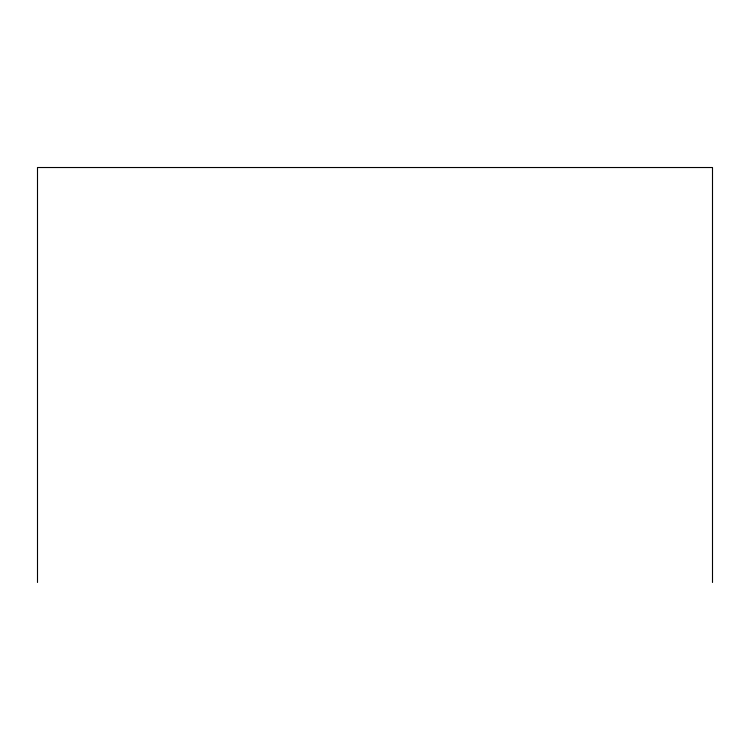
<?xml version="1.0" encoding="UTF-8"?>
<svg xmlns="http://www.w3.org/2000/svg" width="750" height="750" viewBox="0 0 750 750"><rect width="100%" height="100%" fill="white"/><g stroke="black" fill="none" stroke-linecap="round" stroke-linejoin="round"><path stroke-width="1.12" d="M712.5 582.478L712.5 167.522L37.5 167.522L37.5 582.478"/></g></svg>
